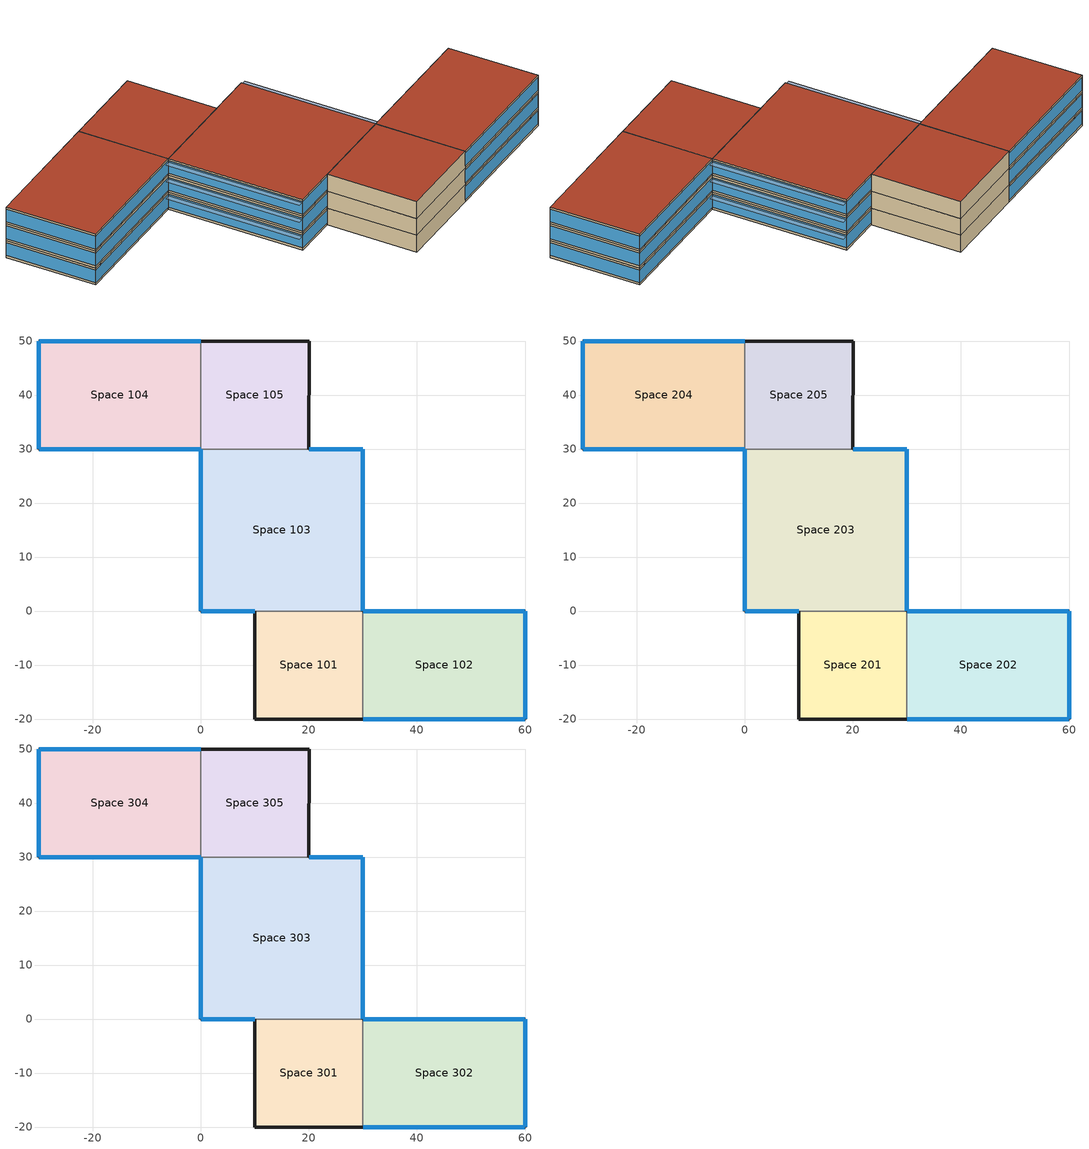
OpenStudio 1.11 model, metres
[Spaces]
Space 101
 floor ground: 30,0 30,-20 10,-20 10,0 z0
 wall outside: 10,0 10,-20 30,-20 z0:4
 wall to Space 103: 30,0 10,0 z0:4
 wall to Space 102: 30,-20 30,0 z0:4
Space 102
 floor ground: 60,0 60,-20 30,-20 30,0 z0
 wall outside: 30,-20 60,-20 60,0 30,0 z0:4
 window: 60,-19.97 60,-0.03 / 30.03,-20 59.97,-20 / 59.97,0 30.03,0 z0.5:3.51
Space 103
 floor ground: 30,30 30,0 0,0 0,30 z0
 wall outside: 30,0 30,30 20,30 / 0,30 0,0 10,0 z0:4
 wall to Space 105: 20,30 0,30 z0:4
 window: 30,0.03 30,29.97 / 0,29.97 0,0.03 z0.5:3.51; 0.03,0 9.97,0 / 29.97,30 20.03,30 z0.5:3.52
Space 104
 floor ground: 0,50 0,30 -30,30 -30,50 z0
 wall outside: 0,50 -30,50 -30,30 0,30 z0:4
 wall to Space 105: 0,30 0,50 z0:4
 window: -29.97,30 -0.03,30 / -30,49.97 -30,30.03 / -0.03,50 -29.97,50 z0.5:3.51
Space 105
 floor ground: 20,50 20,30 0,30 0,50 z0
 wall outside: 20,30 20,50 0,50 z0:4
Space 201
 floor to Space 101: 30,0 30,-20 10,-20 10,0 z4
 wall outside: 10,0 10,-20 30,-20 z4:8
 wall to Space 203: 30,0 10,0 z4:8
 wall to Space 202: 30,-20 30,0 z4:8
Space 202
 floor to Space 102: 60,0 60,-20 30,-20 30,0 z4
 wall outside: 30,-20 60,-20 60,0 30,0 z4:8
 window: 30.03,-20 59.97,-20 / 60,-19.97 60,-0.03 / 59.97,0 30.03,0 z4.5:7.51
Space 203
 floor to Space 103: 30,30 30,0 0,0 0,30 z4
 wall outside: 30,0 30,30 20,30 / 0,30 0,0 10,0 z4:8
 wall to Space 205: 20,30 0,30 z4:8
 window: 0.03,0 9.97,0 / 29.97,30 20.03,30 z4.5:7.52; 0,29.97 0,0.03 / 30,0.03 30,29.97 z4.5:7.51
Space 204
 floor to Space 104: 0,50 0,30 -30,30 -30,50 z4
 wall outside: 0,50 -30,50 -30,30 0,30 z4:8
 wall to Space 205: 0,30 0,50 z4:8
 window: -0.03,50 -29.97,50 / -29.97,30 -0.03,30 / -30,49.97 -30,30.03 z4.5:7.51
Space 205
 floor to Space 105: 20,50 20,30 0,30 0,50 z4
 wall outside: 20,30 20,50 0,50 z4:8
Space 301
 floor to Space 201: 30,0 30,-20 10,-20 10,0 z8
 wall outside: 10,0 10,-20 30,-20 z8:12
 wall to Space 303: 30,0 10,0 z8:12
 wall to Space 302: 30,-20 30,0 z8:12
 roof outside: 30,-20 30,0 10,0 10,-20 z12
Space 302
 floor to Space 202: 60,0 60,-20 30,-20 30,0 z8
 wall outside: 30,-20 60,-20 60,0 30,0 z8:12
 window: 60,-19.97 60,-0.03 / 30.03,-20 59.97,-20 / 59.97,0 30.03,0 z8.5:11.51
 roof outside: 60,-20 60,0 30,0 30,-20 z12
Space 303
 floor to Space 203: 30,30 30,0 0,0 0,30 z8
 wall outside: 30,0 30,30 20,30 / 0,30 0,0 10,0 z8:12
 wall to Space 305: 20,30 0,30 z8:12
 window: 30,0.03 30,29.97 / 0,29.97 0,0.03 z8.5:11.51; 0.03,0 9.97,0 / 29.97,30 20.03,30 z8.5:11.52
 roof outside: 30,0 30,30 0,30 0,0 z12
Space 304
 floor to Space 204: 0,50 0,30 -30,30 -30,50 z8
 wall outside: 0,50 -30,50 -30,30 0,30 z8:12
 wall to Space 305: 0,30 0,50 z8:12
 window: -0.03,50 -29.97,50 / -30,49.97 -30,30.03 / -29.97,30 -0.03,30 z8.5:11.51
 roof outside: 0,30 0,50 -30,50 -30,30 z12
Space 305
 floor to Space 205: 20,50 20,30 0,30 0,50 z8
 wall outside: 20,30 20,50 0,50 z8:12
 roof outside: 20,30 20,50 0,50 0,30 z12
shading: 31.5,0.03 31.5,29.97 30,29.97 30,0.03 z3.51; 31.5,0.03 31.5,29.97 30,29.97 30,0.03 z11.51; 31.5,0.03 31.5,29.97 30,29.97 30,0.03 z7.51; 0,0.03 0,29.97 -1.5,29.97 -1.5,0.03 z3.51; 0,0.03 0,29.97 -1.5,29.97 -1.5,0.03 z11.51; 0,0.03 0,29.97 -1.5,29.97 -1.5,0.03 z7.51
[Building]
Building 1: Space Type=189.1-2009 - Office - OpenOffice - CZ4-8; Default Construction Set=189.1-2009 - CZ5 - Office
[Site]
NEW_YORK_CITY: Latitude {deg}=40.78; Longitude {deg}=-73.97; Time Zone {hr}=-5; Elevation {m}=57
[ClimateZones]
Climate Zone Institution Name 1=ASHRAE; Climate Zone Document Name 1=ANSI/ASHRAE Standard 169; Climate Zone Document Year 1=2006; Climate Zone Value 1=5B; Climate Zone Institution Name 2=CEC; Climate Zone Document Name 2=California Climate Zone Descriptions; Climate Zone Document Year 2=1995; Climate Zone Value 2=5
[SizingPeriod:DesignDay] Barometric Pressure {Pa}=100642; Sky Clearness=0; Rain Indicator=0; Snow Indicator=0; Day of Month=21; Daylight Saving Time Indicator=0; Dry-Bulb Temperature Range Modifier Type=DefaultMultipliers
Name | Maximum Dry-Bulb Temperature {C} | Daily Dry-Bulb Temperature Range {deltaC} | Humidity Indicating Conditions at Maximum Dry-Bulb | Wind Speed {m/s} | Wind Direction {deg} | Month | Day Type | Humidity Indicating Type | Solar Model Indicator | ASHRAE Taub | ASHRAE Taud
NEW_YORK Ann Hum_n 99.6% Condns DP=>MCDB | -8.9 | 0 | -20.8 | 7.5 | 320 | 1 | WinterDesignDay | Dewpoint | ASHRAEClearSky
NEW_YORK Ann Clg .4% Condns WB=>MDB | 29.1 | 7.4 | 25 | 5.6 | 230 | 7 | SummerDesignDay | Wetbulb | ASHRAETau | 0.541 | 1.8
NEW_YORK Ann Clg .4% Condns DB=>MWB | 32.1 | 7.4 | 23.1 | 5.6 | 230 | 7 | SummerDesignDay | Wetbulb | ASHRAETau | 0.541 | 1.8
NEW_YORK Ann Htg 99.6% Condns DB | -10.7 | 0 | -10.7 | 7.5 | 320 | 1 | WinterDesignDay | Wetbulb | ASHRAEClearSky
NEW_YORK Ann Clg .4% Condns Enth=>MDB | 29.1 | 7.4 | 75700 | 5.6 | 230 | 7 | SummerDesignDay | Enthalpy | ASHRAETau | 0.541 | 1.8
NEW_YORK Ann Htg Wind 99.6% Condns WS=>MCDB | -3.2 | 0 | -3.2 | 14.2 | 320 | 1 | WinterDesignDay | Wetbulb | ASHRAEClearSky
NEW_YORK Ann Clg .4% Condns DP=>MDB | 27 | 7.4 | 23.8 | 5.6 | 230 | 7 | SummerDesignDay | Dewpoint | ASHRAETau | 0.541 | 1.8
[DefaultConstructionSet] Interior Partition Construction=Interior Partition
Name | Default Exterior Surface Constructions | Default Interior Surface Constructions | Default Ground Contact Surface Constructions | Default Exterior SubSurface Constructions | Default Interior SubSurface Constructions
189.1-2009 - CZ1 - Office | Default Surface Constructions 1 | Default Surface Constructions 2 | Default Surface Constructions 3 | Default Sub Surface Constructions 1 | Default Sub Surface Constructions 2
189.1-2009 - CZ5 - Office | Default Surface Constructions 13 | Default Surface Constructions 14 | Default Surface Constructions 15 | Default Sub Surface Constructions 9 | Default Sub Surface Constructions 10
T.E.S. PROJECT - WALL 1 | Default Surface Constructions 22 | Default Surface Constructions 23 | Default Surface Constructions 24 | Default Sub Surface Constructions 15 | Default Sub Surface Constructions 16
[DefaultSurfaceConstructions]
Name | Floor Construction | Roof Ceiling Construction | Wall Construction
Default Surface Constructions 1 | ExtSlabCarpet 4in ClimateZone 1-8 | ASHRAE 189.1-2009 ExtRoof IEAD ClimateZone 1
Default Surface Constructions 2; Default Surface Constructions 14; Default Surface Constructions 23 | Interior Floor | Interior Ceiling | Interior Wall
Default Surface Constructions 3; Default Surface Constructions 15; Default Surface Constructions 24 | ExtSlabCarpet 4in ClimateZone 1-8 | ExtSlabCarpet 4in ClimateZone 1-8 | ExtSlabCarpet 4in ClimateZone 1-8
Default Surface Constructions 13 | ExtSlabCarpet 4in ClimateZone 1-8 | ASHRAE 189.1-2009 ExtRoof IEAD ClimateZone 2-5 | ASHRAE 189.1-2009 ExtWall Mass ClimateZone 5
Default Surface Constructions 22 | ExtSlabCarpet 4in ClimateZone 1-8 | ASHRAE 189.1-2009 ExtRoof IEAD ClimateZone 2-5 | T.E.S. PROJECT - WALL 1 - ext wall mass
[Construction]
ExtSlabCarpet 4in ClimateZone 1-8: MAT-CC05 4 HW CONCRETE, CP02 CARPET PAD
ASHRAE 189.1-2009 ExtRoof IEAD ClimateZone 1: Roof Membrane, Roof Insulation [18], Metal Decking
Interior Floor: F16 Acoustic tile, F05 Ceiling air space resistance, M11 100mm lightweight concrete
Interior Wall: G01a 19mm gypsum board, F04 Wall air space resistance, G01a 19mm gypsum board
Interior Ceiling: M11 100mm lightweight concrete, F05 Ceiling air space resistance, F16 Acoustic tile
ASHRAE 189.1-2009 ExtWindow ClimateZone 1: Theoretical Glass [167]
Exterior Door: F08 Metal surface, I01 25mm insulation board
Interior Window: Clear 3mm
Interior Door; Interior Partition: G05 25mm wood
ASHRAE 189.1-2009 ExtRoof IEAD ClimateZone 2-5: Roof Membrane, Roof Insulation [21], Metal Decking
ASHRAE 189.1-2009 ExtWindow ClimateZone 3: Theoretical Glass [202]
ASHRAE 189.1-2009 ExtWindow ClimateZone 4-5: Theoretical Glass [207]
ASHRAE 189.1-2009 ExtWall Mass ClimateZone 5: 1IN Stucco, 8IN Concrete HW, Wall Insulation [40], 1/2IN Gypsum
T.E.S. PROJECT - WALL 1 - ext wall mass: W1 wood, W1 Concrete, W1 Insulation, W1 Gypsum
[Material] Thermal Absorptance=0.9
Name | Roughness | Thickness {m} | Conductivity {W/m-K} | Density {kg/m3} | Specific Heat {J/kg-K} | Solar Absorptance | Visible Absorptance
MAT-CC05 4 HW CONCRETE | Rough | 0.1016 | 1.311 | 2240 | 836.8 | 0.85 | 0.85
1IN Stucco | Smooth | 0.0253 | 0.6918 | 1858 | 837 | 0.92 | 0.92
8IN Concrete HW | MediumRough | 0.2033 | 1.7296 | 2243 | 837 | 0.65 | 0.65
1/2IN Gypsum | Smooth | 0.0127 | 0.16 | 784.9 | 830 | 0.4 | 0.4
Roof Membrane | VeryRough | 0.0095 | 0.16 | 1121.29 | 1460 | 0.7 | 0.7
Roof Insulation [18] | MediumRough | 0.1693 | 0.049 | 265 | 836.8 | 0.7 | 0.7
Metal Decking | MediumSmooth | 0.0015 | 45.006 | 7680 | 418.4 | 0.6 | 0.6
F16 Acoustic tile | MediumSmooth | 0.0191 | 0.06 | 368 | 590 | 0.3 | 0.3
M11 100mm lightweight concrete | MediumRough | 0.1016 | 0.53 | 1280 | 840 | 0.5 | 0.5
G01a 19mm gypsum board | MediumSmooth | 0.019 | 0.16 | 800 | 1090 | 0.4 | 0.4
F08 Metal surface | Smooth | 0.0008 | 45.28 | 7824 | 500 | 0.7 | 0.7
I01 25mm insulation board | MediumRough | 0.0254 | 0.03 | 43 | 1210 | 0.6 | 0.6
G05 25mm wood | MediumSmooth | 0.025 | 0.15 | 608 | 1630 | 0.5 | 0.5
Roof Insulation [21] | MediumRough | 0.2105 | 0.049 | 265 | 836.8 | 0.7 | 0.7
Wall Insulation [40] | MediumRough | 0.0794 | 0.0432 | 91 | 837 | 0.5 | 0.5
W1 wood | MediumRough | 0.025 | 0.15 | 608 | 1630 | 0.5 | 0.5
W1 Concrete | MediumRough | 0.2 | 1.7296 | 2243 | 837 | 0.65 | 0.65
W1 Insulation | MediumSmooth | 0.09 | 0.03 | 43 | 1210 | 0.6 | 0.6
W1 Gypsum | Smooth | 0.013 | 0.16 | 784.9 | 830 | 0.4 | 0.4
[Material:NoMass]
CP02 CARPET PAD: Roughness=Smooth; Thermal Resistance {m2-K/W}=0.1; Thermal Absorptance=0.9; Solar Absorptance=0.8; Visible Absorptance=0.8
[Material:AirGap]
Name | Thermal Resistance {m2-K/W}
F05 Ceiling air space resistance | 0.18
F04 Wall air space resistance | 0.15
[DefaultSubSurfaceConstructions]
Name | Fixed Window Construction | Operable Window Construction | Door Construction | Tubular Daylight Dome Construction | Tubular Daylight Diffuser Construction
Default Sub Surface Constructions 1 | ASHRAE 189.1-2009 ExtWindow ClimateZone 1 | ASHRAE 189.1-2009 ExtWindow ClimateZone 1 | Exterior Door | Interior Window | Interior Window
Default Sub Surface Constructions 2; Default Sub Surface Constructions 10; Default Sub Surface Constructions 16 | Interior Window | Interior Window | Interior Door
Default Sub Surface Constructions 9 | ASHRAE 189.1-2009 ExtWindow ClimateZone 4-5 | ASHRAE 189.1-2009 ExtWindow ClimateZone 4-5 | Exterior Door | Interior Window | Interior Window
Default Sub Surface Constructions 15 | ASHRAE 189.1-2009 ExtWindow ClimateZone 3 | ASHRAE 189.1-2009 ExtWindow ClimateZone 3 | Exterior Door | Interior Window | Interior Window
[WindowMaterial:Glazing] Optical Data Type=SpectralAverage; Thickness {m}=0.003; Back Side Solar Reflectance at Normal Incidence=0; Back Side Visible Reflectance at Normal Incidence=0; Infrared Transmittance at Normal Incidence=0; Dirt Correction Factor for Solar and Visible Transmittance=1; Solar Diffusing=No
Name | Solar Transmittance at Normal Incidence | Front Side Solar Reflectance at Normal Incidence | Visible Transmittance at Normal Incidence | Front Side Visible Reflectance at Normal Incidence | Front Side Infrared Hemispherical Emissivity | Back Side Infrared Hemispherical Emissivity | Conductivity {W/m-K}
Theoretical Glass [167] | 0.2374 | 0.7126 | 0.2512 | 0.6988 | 0.985 | 0.985 | 2.1073
Clear 3mm | 0.837 | 0.075 | 0.898 | 0.081 | 0.84 | 0.84 | 0.9
Theoretical Glass [202] | 0.2325 | 0.7175 | 0.3192 | 0.6308 | 0.9 | 0.9 | 0.0192
Theoretical Glass [207] | 0.3311 | 0.6189 | 0.44 | 0.51 | 0.9 | 0.9 | 0.0133
[SpaceType] Default Construction Set=T.E.S. PROJECT - WALL 1; Standards Building Type=Office
Name | Default Schedule Set | Design Specification Outdoor Air Object | Standards Space Type
189.1-2009 - Office - OpenOffice - CZ1-3 | 189.1-2009 - Office - OpenOffice - CZ1-3 Schedule Set | 189.1-2009 - Office - OpenOffice - CZ1-3 Ventilation | OpenOffice
189.1-2009 - Office - Storage - CZ1-3 | 189.1-2009 - Office - Storage - CZ1-3 Schedule Set | 189.1-2009 - Office - Storage - CZ1-3 Ventilation | Storage
189.1-2009 - Office - Vending - CZ1-3 | 189.1-2009 - Office - Vending - CZ1-3 Schedule Set | 189.1-2009 - Office - Vending - CZ1-3 Ventilation | Vending
189.1-2009 - Office - OpenOffice - CZ4-8 | 189.1-2009 - Office - OpenOffice - CZ4-8 Schedule Set | 189.1-2009 - Office - OpenOffice - CZ4-8 Ventilation | OpenOffice
[DefaultScheduleSet] Lighting Schedule=Office Bldg Light; Infiltration Schedule=Office Infil Quarter On
Name | Number of People Schedule | People Activity Level Schedule | Electric Equipment Schedule
189.1-2009 - Office - OpenOffice - CZ1-3 Schedule Set; 189.1-2009 - Office - OpenOffice - CZ4-8 Schedule Set | Office Work Occ | Office Activity | Office Bldg Equip
189.1-2009 - Office - Storage - CZ1-3 Schedule Set
189.1-2009 - Office - Vending - CZ1-3 Schedule Set | Office Misc Occ | Office Activity | Office Bldg Equip
[Lights:Definition] Design Level Calculation Method=Watts/Area
Name | Watts per Space Floor Area {W/m2}
189.1-2009 - Office - OpenOffice - CZ1-3 Lights Definition; 189.1-2009 - Office - OpenOffice - CZ4-8 Lights Definition | 10.6563
189.1-2009 - Office - Storage - CZ1-3 Lights Definition | 7.75002
189.1-2009 - Office - Vending - CZ1-3 Lights Definition | 4.84376
[Lights]
Name | Lights Definition | Space or SpaceType
189.1-2009 - Office - OpenOffice - CZ1-3 Lights | 189.1-2009 - Office - OpenOffice - CZ1-3 Lights Definition | 189.1-2009 - Office - OpenOffice - CZ1-3
189.1-2009 - Office - Storage - CZ1-3 Lights | 189.1-2009 - Office - Storage - CZ1-3 Lights Definition | 189.1-2009 - Office - Storage - CZ1-3
189.1-2009 - Office - Vending - CZ1-3 Lights | 189.1-2009 - Office - Vending - CZ1-3 Lights Definition | 189.1-2009 - Office - Vending - CZ1-3
189.1-2009 - Office - OpenOffice - CZ4-8 Lights | 189.1-2009 - Office - OpenOffice - CZ4-8 Lights Definition | 189.1-2009 - Office - OpenOffice - CZ4-8
[DesignSpecification:OutdoorAir] Outdoor Air Method=Sum
Name | Outdoor Air Flow per Person {m3/s-person} | Outdoor Air Flow per Floor Area {m3/s-m2}
189.1-2009 - Office - OpenOffice - CZ1-3 Ventilation; 189.1-2009 - Office - OpenOffice - CZ4-8 Ventilation | 0.00943895
189.1-2009 - Office - Storage - CZ1-3 Ventilation; 189.1-2009 - Office - Vending - CZ1-3 Ventilation |  | 0.000254
[People:Definition] Number of People Calculation Method=People/Area; Fraction Radiant=0.3
Name | People per Space Floor Area {person/m2}
189.1-2009 - Office - OpenOffice - CZ1-3 People Definition; 189.1-2009 - Office - OpenOffice - CZ4-8 People Definition | 0.0565105
189.1-2009 - Office - Vending - CZ1-3 People Definition | 0.0107639
[People]
Name | People Definition | Space or SpaceType
189.1-2009 - Office - OpenOffice - CZ1-3 People | 189.1-2009 - Office - OpenOffice - CZ1-3 People Definition | 189.1-2009 - Office - OpenOffice - CZ1-3
189.1-2009 - Office - Vending - CZ1-3 People | 189.1-2009 - Office - Vending - CZ1-3 People Definition | 189.1-2009 - Office - Vending - CZ1-3
189.1-2009 - Office - OpenOffice - CZ4-8 People | 189.1-2009 - Office - OpenOffice - CZ4-8 People Definition | 189.1-2009 - Office - OpenOffice - CZ4-8
[SpaceInfiltration:DesignFlowRate] Design Flow Rate Calculation Method=Flow/ExteriorArea
Name | Space or SpaceType | Flow per Exterior Surface Area {m3/s-m2}
189.1-2009 - Office - OpenOffice - CZ1-3 Infiltration | 189.1-2009 - Office - OpenOffice - CZ1-3 | 0.00030226
189.1-2009 - Office - Storage - CZ1-3 Infiltration | 189.1-2009 - Office - Storage - CZ1-3 | 0.00030226
189.1-2009 - Office - Vending - CZ1-3 Infiltration | 189.1-2009 - Office - Vending - CZ1-3 | 0.00030226
189.1-2009 - Office - OpenOffice - CZ4-8 Infiltration | 189.1-2009 - Office - OpenOffice - CZ4-8 | 0.000226568
[ElectricEquipment:Definition] Design Level Calculation Method=Watts/Area
Name | Watts per Space Floor Area {W/m2}
189.1-2009 - Office - OpenOffice - CZ1-3 Electric Equipment Definition; 189.1-2009 - Office - OpenOffice - CZ4-8 Electric Equipment Definition | 7.64238
189.1-2009 - Office - Vending - CZ1-3 Electric Equipment Definition | 41.4411
[ElectricEquipment]
Name | Electric Equipment Definition | Space or SpaceType
189.1-2009 - Office - OpenOffice - CZ1-3 Electric Equipment | 189.1-2009 - Office - OpenOffice - CZ1-3 Electric Equipment Definition | 189.1-2009 - Office - OpenOffice - CZ1-3
189.1-2009 - Office - Vending - CZ1-3 Electric Equipment | 189.1-2009 - Office - Vending - CZ1-3 Electric Equipment Definition | 189.1-2009 - Office - Vending - CZ1-3
189.1-2009 - Office - OpenOffice - CZ4-8 Electric Equipment | 189.1-2009 - Office - OpenOffice - CZ4-8 Electric Equipment Definition | 189.1-2009 - Office - OpenOffice - CZ4-8
[ThermostatSetpoint:DualSetpoint] Heating Setpoint Temperature Schedule=Large Office HtgSetp; Cooling Setpoint Temperature Schedule=Large Office ClgSetp
Thermal Zone 1 Thermostat 1; Thermal Zone 3 Thermostat; Thermal Zone 2 Thermostat 1; Thermal Zone 4 Thermostat 1; Thermal Zone 5 Thermostat 1; Thermal Zone 6 Thermostat 1; Thermal Zone 7 Thermostat 1; Thermal Zone 8 Thermostat 1; Thermal Zone 9 Thermostat 1
[BuildingStory] Nominal Floor to Floor Height {m}=4
Name | Nominal Z Coordinate {m}
Building Story 1; Building Story 4 | 0
Building Story 2; Building Story 5 | 4
Building Story 3; Building Story 6 | 8
[Space] Default Construction Set=189.1-2009 - CZ1 - Office
Name | Space Type | Building Story | Thermal Zone
Space 101; Space 105 | 189.1-2009 - Office - Storage - CZ1-3 | Building Story 1 | Thermal Zone 7
Space 102; Space 104 | 189.1-2009 - Office - Vending - CZ1-3 | Building Story 1 | Thermal Zone 4
Space 103 | 189.1-2009 - Office - OpenOffice - CZ1-3 | Building Story 1 | Thermal Zone 1
Space 201; Space 205 | 189.1-2009 - Office - Storage - CZ1-3 | Building Story 2 | Thermal Zone 8
Space 202; Space 204 | 189.1-2009 - Office - Vending - CZ1-3 | Building Story 2 | Thermal Zone 5
Space 203 | 189.1-2009 - Office - OpenOffice - CZ1-3 | Building Story 2 | Thermal Zone 2
Space 301; Space 305 | 189.1-2009 - Office - Storage - CZ1-3 | Building Story 3 | Thermal Zone 9
Space 302; Space 304 | 189.1-2009 - Office - Vending - CZ1-3 | Building Story 3 | Thermal Zone 6
Space 303 | 189.1-2009 - Office - OpenOffice - CZ1-3 | Building Story 3 | Thermal Zone 3
[ThermalZone] Use Ideal Air Loads=Yes
Name | Thermostat
Thermal Zone 1 | Thermal Zone 1 Thermostat 1
Thermal Zone 2 | Thermal Zone 2 Thermostat 1
Thermal Zone 3 | Thermal Zone 3 Thermostat
Thermal Zone 4 | Thermal Zone 4 Thermostat 1
Thermal Zone 5 | Thermal Zone 5 Thermostat 1
Thermal Zone 6 | Thermal Zone 6 Thermostat 1
Thermal Zone 7 | Thermal Zone 7 Thermostat 1
Thermal Zone 8 | Thermal Zone 8 Thermostat 1
Thermal Zone 9 | Thermal Zone 9 Thermostat 1
[Sizing:Zone] Zone Cooling Design Supply Air Temperature Input Method=SupplyAirTemperature; Zone Cooling Design Supply Air Temperature {C}=14; Zone Cooling Design Supply Air Temperature Difference {deltaC}=11.11; Zone Heating Design Supply Air Temperature Input Method=SupplyAirTemperature; Zone Heating Design Supply Air Temperature {C}=40; Zone Heating Design Supply Air Temperature Difference {deltaC}=11.11; Zone Cooling Design Supply Air Humidity Ratio {kg-H2O/kg-air}=0.0085; Zone Heating Design Supply Air Humidity Ratio {kg-H2O/kg-air}=0.008; Cooling Design Air Flow Method=DesignDay; Heating Design Air Flow Method=DesignDay; Account for Dedicated Outdoor Air System=No; Dedicated Outdoor Air System Control Strategy=NeutralSupplyAir; Dedicated Outdoor Air Low Setpoint Temperature for Design {C}=autosize; Dedicated Outdoor Air High Setpoint Temperature for Design {C}=autosize
Thermal Zone 1; Thermal Zone 2; Thermal Zone 3; Thermal Zone 4; Thermal Zone 5; Thermal Zone 6; Thermal Zone 7; Thermal Zone 8; Thermal Zone 9
[Schedule:Ruleset]
Name | Default Day Schedule | Summer Design Day Schedule | Winter Design Day Schedule
Office Bldg Light | Office Bldg Light Default Schedule | Office Bldg Light Summer Design Day | Office Bldg Light Winter Design Day
Office Misc Occ | Office Bldg Occ Default Schedule 1 | Office Bldg Occ Summer Design Day 1 | Office Bldg Occ Winter Design Day 1
Office Activity | Office Activity Default Schedule | Office Activity Summer Design Day | Office Activity Winter Design Day
Office Infil Quarter On | Office Infil Quarter On Default Schedule | Office Infil Quarter On Summer Design Day | Office Infil Quarter On Winter Design Day
Office Bldg Equip | Office Bldg Equip Default Schedule | Office Bldg Equip Summer Design Day | Office Bldg Equip Winter Design Day
Office Work Occ | Office Bldg Occ Default Schedule | Office Bldg Occ Summer Design Day | Office Bldg Occ Winter Design Day
Large Office HtgSetp | Large Office HtgSetp Default Schedule | Large Office HtgSetp Summer Design Day | Large Office HtgSetp Winter Design Day
Large Office ClgSetp | Large Office ClgSetp Default Schedule | Large Office ClgSetp Summer Design Day | Large Office ClgSetp Winter Design Day
[Schedule:Day]
Office Bldg Light Default Schedule: 5, 0, 0.05, 7, 0, 0.1, 8, 0, 0.3, 17, 0, 0.9, 18, 0, 0.7, 20, 0, 0.5, 22, 0, 0.3, 23, 0, 0.1, 24, 0, 0.05
Office Bldg Light Summer Design Day; Office Infil Quarter On Rule 1 Day Schedule; Office Bldg Equip Summer Design Day: 24, 0, 1
Office Bldg Light Winter Design Day; Office Bldg Occ Winter Design Day 1; Office Bldg Occ Rule 1 Day Schedule 1; Office Bldg Equip Winter Design Day; Office Bldg Occ Winter Design Day; Office Bldg Occ Rule 1 Day Schedule: 24, 0, 0
Office Bldg Light Rule 1 Day Schedule: 24, 0, 0.05
Office Bldg Light Rule 2 Day Schedule: 6, 0, 0.05, 8, 0, 0.1, 14, 0, 0.5, 17, 0, 0.15, 24, 0, 0.05
Office Bldg Occ Default Schedule 1: 6, 0, 0, 7, 0, 0.1, 8, 0, 0.2, 20, 0, 0.4, 22, 0, 0.1, 24, 0, 0.05
Office Bldg Occ Summer Design Day 1; Office Bldg Occ Summer Design Day: 6, 0, 0, 22, 0, 1, 24, 0, 0.05
Office Bldg Occ Rule 2 Day Schedule 1: 6, 0, 0, 8, 0, 0.1, 14, 0, 0.25, 17, 0, 0.1, 24, 0, 0
Office Activity Default Schedule; Office Activity Summer Design Day; Office Activity Winter Design Day: 24, 0, 132
Office Infil Quarter On Default Schedule; Office Infil Quarter On Summer Design Day: 6, 0, 1, 22, 0, 0.25, 24, 0, 1
Office Infil Quarter On Winter Design Day; Office Infil Quarter On Rule 2 Day Schedule: 6, 0, 1, 18, 0, 0.25, 24, 0, 1
Office Bldg Equip Default Schedule: 8, 0, 0.4, 12, 0, 0.9, 13, 0, 0.8, 17, 0, 0.9, 18, 0, 0.8, 20, 0, 0.6, 22, 0, 0.5, 24, 0, 0.4
Office Bldg Equip Rule 1 Day Schedule: 24, 0, 0.3
Office Bldg Equip Rule 2 Day Schedule: 6, 0, 0.3, 8, 0, 0.4, 14, 0, 0.5, 17, 0, 0.35, 24, 0, 0.3
Office Bldg Occ Default Schedule: 6, 0, 0, 7, 0, 0.1, 8, 0, 0.2, 12, 0, 0.85, 13, 0, 0.5, 17, 0, 0.85, 18, 0, 0.7, 20, 0, 0.4, 22, 0, 0.1, 24, 0, 0.05
Office Bldg Occ Rule 2 Day Schedule: 6, 0, 0, 8, 0, 0.1, 14, 0, 0.4, 17, 0, 0.1, 24, 0, 0
Large Office HtgSetp Default Schedule: 6, 0, 15.6, 22, 0, 21, 24, 0, 15.6
Large Office HtgSetp Summer Design Day; Large Office HtgSetp Rule 1 Day Schedule: 24, 0, 15.6
Large Office HtgSetp Winter Design Day: 24, 0, 21
Large Office HtgSetp Rule 2 Day Schedule: 6, 0, 15.6, 18, 0, 21, 24, 0, 15.6
Large Office ClgSetp Default Schedule; Large Office ClgSetp Summer Design Day: 6, 0, 26.7, 22, 0, 24, 24, 0, 26.7
Large Office ClgSetp Winter Design Day; Large Office ClgSetp Rule 1 Day Schedule: 24, 0, 26.7
Large Office ClgSetp Rule 2 Day Schedule: 6, 0, 26.7, 18, 0, 24, 24, 0, 26.7
[Schedule:Rule] Apply Monday=No; Apply Tuesday=No; Apply Wednesday=No; Apply Thursday=No; Apply Friday=No; Date Specification Type=DateRange; Start Month=1; Start Day=1; End Month=12; End Day=31
Name | Schedule Ruleset | Rule Order | Day Schedule | Apply Sunday | Apply Saturday
Office Bldg Light Rule 1 | Office Bldg Light | 0 | Office Bldg Light Rule 1 Day Schedule | Yes | No
Office Bldg Light Rule 2 | Office Bldg Light | 1 | Office Bldg Light Rule 2 Day Schedule | No | Yes
Office Misc Occ Rule 1 | Office Misc Occ | 0 | Office Bldg Occ Rule 1 Day Schedule 1 | Yes | No
Office Misc Occ Rule 2 | Office Misc Occ | 1 | Office Bldg Occ Rule 2 Day Schedule 1 | No | Yes
Office Infil Quarter On Rule 1 | Office Infil Quarter On | 0 | Office Infil Quarter On Rule 1 Day Schedule | Yes | No
Office Infil Quarter On Rule 2 | Office Infil Quarter On | 1 | Office Infil Quarter On Rule 2 Day Schedule | No | Yes
Office Bldg Equip Rule 1 | Office Bldg Equip | 0 | Office Bldg Equip Rule 1 Day Schedule | Yes | No
Office Bldg Equip Rule 2 | Office Bldg Equip | 1 | Office Bldg Equip Rule 2 Day Schedule | No | Yes
Office Work Occ Rule 1 | Office Work Occ | 0 | Office Bldg Occ Rule 1 Day Schedule | Yes | No
Office Work Occ Rule 2 | Office Work Occ | 1 | Office Bldg Occ Rule 2 Day Schedule | No | Yes
Large Office HtgSetp Rule 1 | Large Office HtgSetp | 0 | Large Office HtgSetp Rule 1 Day Schedule | Yes | No
Large Office HtgSetp Rule 2 | Large Office HtgSetp | 1 | Large Office HtgSetp Rule 2 Day Schedule | No | Yes
Large Office ClgSetp Rule 1 | Large Office ClgSetp | 0 | Large Office ClgSetp Rule 1 Day Schedule | Yes | No
Large Office ClgSetp Rule 2 | Large Office ClgSetp | 1 | Large Office ClgSetp Rule 2 Day Schedule | No | Yes
